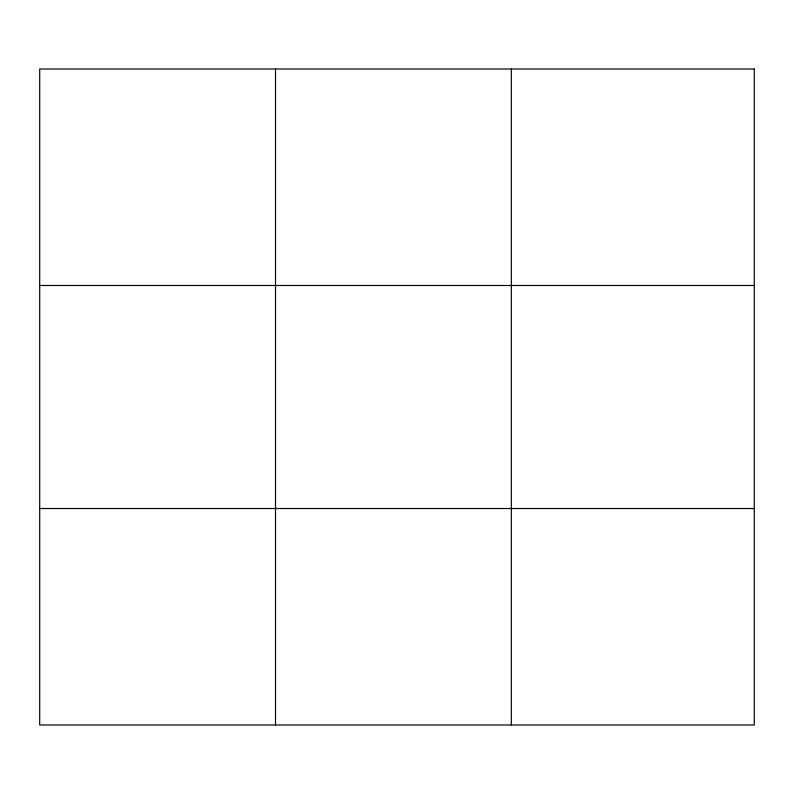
<?xml version="1.0" encoding="UTF-8"?>
<svg xmlns="http://www.w3.org/2000/svg" width="794" height="794" viewBox="0 0 794 794"><rect width="100%" height="100%" fill="white"/><g stroke="black" fill="none" stroke-linecap="round" stroke-linejoin="round"><path stroke-width="1.19" d="M275.518 724.991L275.518 69.009M511.336 724.991L511.336 69.009M39.7 285.483L754.3 285.483M39.7 508.517L754.3 508.517M754.3 69.009L754.3 724.991L39.7 724.991L39.7 69.009L754.3 69.009"/></g></svg>
